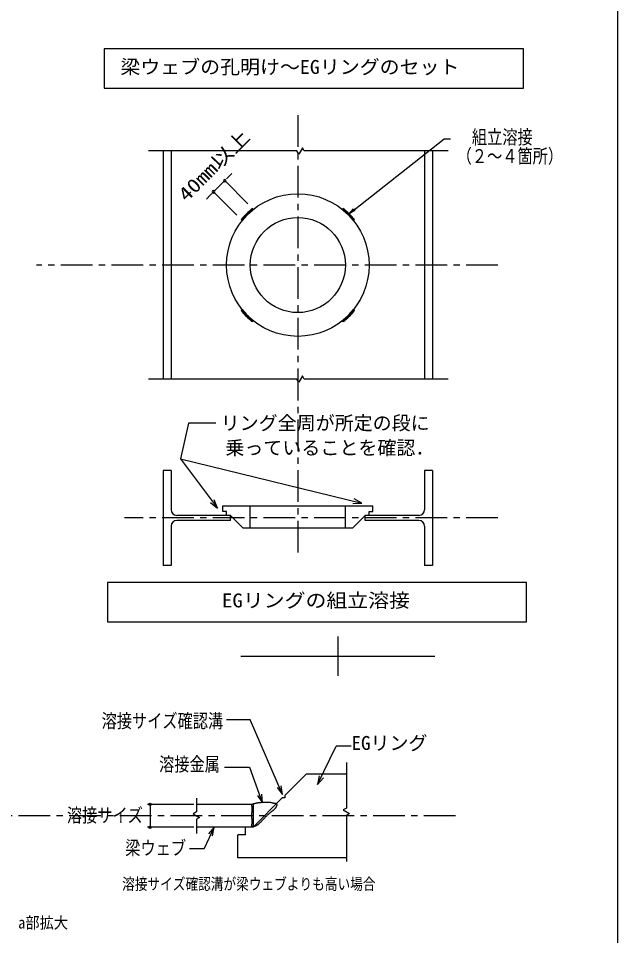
# Model space of a CAD drawing. Units: millimetres on the paper. Extents: x -420 to 420, y -297 to 297.
# Drawn here: x 39 to 133.7, y -33.6 to 111.1 of the extents above; entities that cross this region are included whole.
import ezdxf
from ezdxf.enums import TextEntityAlignment as Align

# ---------------------------------------------------------------- set-up
doc = ezdxf.new("R2010")
doc.units = ezdxf.units.MM
doc.linetypes.add('CHAIN1', pattern=[8, 5, -1, 1, -1])
for name, color, linetype in [('0-0', 7, 'Continuous'), ('0-1_HARI-S', 7, 'Continuous'), ('0-3_HOJO', 6, 'Continuous'), ('0-6_KIJUN', 1, 'CHAIN1'), ('0-7_MOJI', 7, 'Continuous'), ('0-8_SUNPO', 8, 'Continuous'), ('0-A_WAKU', 7, 'Continuous'), ('0-D_EG_Ring', 7, 'Continuous')]:
    doc.layers.add(name, color=color, linetype=linetype)
doc.styles.add('ＭＳ ゴシック', font='')
doc.styles.get('ＭＳ ゴシック').set_extended_font_data('MS Gothic')

msp = doc.modelspace()

# ---------------------------------------------------------------- linework, layer by layer
at = {"layer": '0-0'}
for p, q in [((64.626, 41.664), (70.489, 33.896)), ((64.626, 41.664), (93.27, 34.658)), ((71.322, 33.329), (71.322, 34.229)), ((71.922, 33.329), (71.322, 33.329)), ((71.922, 32.729), (71.922, 33.329)), ((94.422, 32.729), (94.422, 33.329)), ((94.422, 33.329), (95.022, 33.329)), ((95.022, 33.329), (95.022, 34.229)), ((91.822, 30.729), (74.522, 30.729)), ((75.703, 0.475), (71.921, 0.475)), ((80.754, -11.299), (75.724, 0.401)), ((86.284, -9.709), (89.239, -3.657)), ((91.597, -3.657), (89.239, -3.657)), ((75.561, -7.04), (71.605, -7.04)), ((77.607, -12.616), (75.608, -7.04)), ((81.118, -11.451), (84.498, -8.071)), ((81.118, -11.451), (81.118, -11.851)), ((66.776, -12.871), (59.459, -12.871)), ((59.834, -12.871), (59.834, -16.471)), ((76.098, -12.871), (67.151, -12.871)), ((81.118, -11.851), (80.718, -11.851)), ((66.776, -16.471), (59.459, -16.471)), ((69.976, -16.471), (68.308, -19.898)), ((74.898, -17.671), (73.698, -17.671)), ((73.698, -21.271), (73.698, -17.671)), ((68.329, -19.854), (66.044, -19.854)), ((90.837, -21.271), (73.698, -21.271))]:
    msp.add_line(p, q, dxfattribs=at)
for points in [[(70.248, 47.27), (65.929, 47.27), (64.656, 41.657)], [(69.385, 34.757), (70.489, 33.896), (69.963, 35.193)], [(91.87, 34.627), (93.27, 34.658), (92.043, 35.331)], [(86.552, -8.335), (86.284, -9.709), (87.203, -8.653)], [(79.887, -10.2), (80.754, -11.299), (80.553, -9.913)], [(76.81, -11.466), (77.607, -12.616), (77.492, -11.221)], [(75.876, -12.862), (75.928, -12.845), (75.98, -12.827), (76.032, -12.81), (76.085, -12.793), (76.137, -12.776), (76.189, -12.759), (76.241, -12.743), (76.294, -12.727), (76.346, -12.712), (76.399, -12.697), (76.451, -12.682), (76.504, -12.668), (76.556, -12.655), (76.609, -12.643), (76.662, -12.631), (76.715, -12.62), (76.782, -12.607), (76.849, -12.596), (76.917, -12.586), (76.984, -12.576), (77.052, -12.568), (77.119, -12.561), (77.188, -12.554), (77.256, -12.549), (77.324, -12.543), (77.393, -12.539), (77.462, -12.534), (77.531, -12.53), (77.6, -12.527), (77.669, -12.523), (77.739, -12.519), (77.809, -12.516), (77.875, -12.512), (77.942, -12.509), (78.009, -12.505), (78.075, -12.502), (78.142, -12.499), (78.209, -12.497), (78.275, -12.495)], [(75.94, -13.189), (75.934, -13.136), (75.928, -13.083), (75.922, -13.03), (75.916, -12.977), (75.909, -12.924), (75.903, -12.871)], [(78.275, -12.495), (78.341, -12.494), (78.407, -12.494), (78.472, -12.495), (78.537, -12.497), (78.602, -12.501), (78.665, -12.506), (78.729, -12.512), (78.791, -12.521), (78.853, -12.531), (78.89, -12.538), (78.927, -12.545), (78.964, -12.554), (79, -12.562), (79.037, -12.571), (79.074, -12.58), (79.111, -12.59), (79.148, -12.599), (79.186, -12.608), (79.224, -12.618), (79.263, -12.627), (79.303, -12.635), (79.343, -12.643), (79.384, -12.651), (79.426, -12.658), (79.469, -12.665), (79.494, -12.668), (79.519, -12.671), (79.544, -12.675), (79.569, -12.678), (79.593, -12.681), (79.617, -12.685), (79.641, -12.689), (79.664, -12.693), (79.687, -12.698), (79.708, -12.704), (79.729, -12.711), (79.748, -12.718), (79.766, -12.727), (79.782, -12.736)], [(79.782, -12.736), (79.797, -12.747), (79.81, -12.759), (79.826, -12.78), (79.838, -12.803), (79.846, -12.828), (79.851, -12.856), (79.853, -12.886), (79.851, -12.918), (79.847, -12.951), (79.841, -12.985), (79.833, -13.02), (79.822, -13.056), (79.81, -13.093), (79.796, -13.129), (79.78, -13.166), (79.764, -13.202), (79.747, -13.237), (79.729, -13.272), (79.696, -13.33), (79.663, -13.385), (79.628, -13.437), (79.592, -13.487), (79.555, -13.533), (79.517, -13.577), (79.478, -13.619), (79.439, -13.66), (79.399, -13.698), (79.358, -13.735), (79.317, -13.771), (79.275, -13.807), (79.233, -13.841), (79.19, -13.875), (79.147, -13.909), (79.104, -13.943), (79.041, -13.993), (78.978, -14.044), (78.915, -14.095), (78.852, -14.147), (78.788, -14.199)], [(75.967, -15.579), (75.967, -15.501), (75.965, -15.425), (75.961, -15.351), (75.956, -15.279), (75.949, -15.209), (75.942, -15.14), (75.935, -15.072), (75.927, -15.005), (75.92, -14.939), (75.914, -14.872), (75.908, -14.806), (75.905, -14.739), (75.903, -14.671), (75.903, -14.615), (75.904, -14.558), (75.906, -14.5), (75.91, -14.442), (75.914, -14.384), (75.919, -14.325), (75.924, -14.266), (75.93, -14.206), (75.935, -14.146), (75.941, -14.086), (75.946, -14.026), (75.952, -13.966), (75.956, -13.905), (75.96, -13.845), (75.963, -13.785), (75.965, -13.725), (75.966, -13.671), (75.966, -13.617), (75.965, -13.563), (75.963, -13.509), (75.961, -13.455), (75.958, -13.402), (75.954, -13.348), (75.95, -13.295), (75.945, -13.242), (75.94, -13.189)], [(78.788, -14.199), (78.725, -14.252), (78.661, -14.306), (78.598, -14.361), (78.535, -14.416), (78.472, -14.471), (78.41, -14.528), (78.348, -14.585), (78.286, -14.642), (78.225, -14.7), (78.165, -14.759), (78.105, -14.818), (78.037, -14.886), (77.97, -14.956), (77.904, -15.025), (77.838, -15.095), (77.773, -15.165), (77.708, -15.235), (77.643, -15.305), (77.578, -15.375), (77.513, -15.445), (77.448, -15.514), (77.382, -15.582), (77.316, -15.65), (77.249, -15.717), (77.181, -15.783), (77.112, -15.848), (77.043, -15.911), (76.998, -15.95), (76.953, -15.989), (76.908, -16.026), (76.861, -16.063), (76.814, -16.098), (76.766, -16.132), (76.716, -16.165), (76.665, -16.196), (76.613, -16.225), (76.56, -16.252), (76.505, -16.277), (76.448, -16.3)], [(76.448, -16.3), (76.389, -16.321), (76.329, -16.339), (76.267, -16.354), (76.202, -16.367), (76.188, -16.369), (76.174, -16.371), (76.16, -16.373), (76.146, -16.375), (76.131, -16.376), (76.118, -16.377), (76.104, -16.378), (76.09, -16.379), (76.077, -16.379), (76.064, -16.378), (76.052, -16.377), (76.039, -16.376), (76.028, -16.374), (76.017, -16.371), (76.006, -16.368), (75.996, -16.364), (75.974, -16.351), (75.955, -16.334), (75.941, -16.312), (75.93, -16.287), (75.922, -16.259), (75.917, -16.228), (75.914, -16.195), (75.914, -16.159), (75.915, -16.121), (75.918, -16.082), (75.922, -16.042), (75.927, -16), (75.933, -15.959), (75.939, -15.916), (75.944, -15.874), (75.95, -15.833), (75.958, -15.745), (75.964, -15.66), (75.967, -15.579)], [(69.71, -17.845), (69.976, -16.471), (69.058, -17.528)]]:
    msp.add_lwpolyline(points, dxfattribs=at)
for centre in [(59.834, -12.871), (59.834, -16.471)]:
    msp.add_circle(centre, 0.188, dxfattribs=at)
at = {"layer": '0-1_HARI-S'}
for p, q in [((61.922, 90.228), (61.922, 54.228)), ((63.172, 90.228), (63.172, 54.228)), ((103.172, 90.228), (103.172, 54.228)), ((104.422, 90.228), (104.422, 54.228)), ((63.172, 39.829), (63.172, 33.629)), ((104.422, 39.829), (103.172, 39.829)), ((103.172, 39.829), (103.172, 33.629)), ((104.422, 39.829), (104.422, 24.829)), ((72.522, 32.729), (64.072, 32.729)), ((72.522, 31.929), (64.072, 31.929)), ((72.522, 31.929), (72.522, 32.729)), ((93.822, 31.929), (93.822, 32.729)), ((102.272, 32.729), (93.822, 32.729)), ((102.272, 31.929), (93.822, 31.929)), ((63.172, 31.029), (63.172, 24.829)), ((103.172, 31.029), (103.172, 24.829)), ((63.172, 24.829), (61.922, 24.829)), ((104.422, 24.829), (103.172, 24.829))]:
    msp.add_line(p, q, dxfattribs=at)
for points in [[(63.172, 39.829), (61.922, 39.829), (61.922, 24.829)], [(76.098, -12.871), (76.098, -16.471), (67.151, -16.471)]]:
    msp.add_lwpolyline(points, dxfattribs=at)
for centre, start, end in [((64.072, 33.629), 180, 270), ((102.272, 33.629), 270, 0), ((64.072, 31.029), 90, 180), ((102.272, 31.029), 0, 90)]:
    msp.add_arc(centre, 0.9, start, end, dxfattribs=at)
at = {"layer": '0-3_HOJO'}
for p, q in [((89.481, 13.617), (89.481, 7.423)), ((74.149, 10.52), (104.814, 10.52))]:
    msp.add_line(p, q, dxfattribs=at)
at = {"layer": '0-6_KIJUN'}
for p, q in [((83.172, 95.882), (83.172, 26.706)), ((114.731, 72.228), (41.919, 72.228)), ((114.731, 32.329), (55.794, 32.329)), ((108.074, -14.671), (-116.823, -14.671))]:
    msp.add_line(p, q, dxfattribs=at)
at = {"layer": '0-7_MOJI'}
for points in [[(52.604, 100.135), (118.803, 100.135), (118.803, 106.33), (52.604, 106.33)], [(53.098, 15.962), (119.297, 15.962), (119.297, 22.157), (53.098, 22.157)]]:
    msp.add_lwpolyline(points, close=True, dxfattribs=at)
at = {"layer": '0-8_SUNPO'}
for p, q in [((69.859, 83.773), (71.627, 85.541)), ((75.301, 81.867), (71.627, 85.541)), ((71.91, 85.824), (72.193, 86.107)), ((72.193, 86.107), (72.758, 86.672)), ((69.293, 83.207), (68.728, 82.642)), ((69.576, 83.49), (69.293, 83.207)), ((73.533, 80.099), (69.859, 83.773))]:
    msp.add_line(p, q, dxfattribs=at)
msp.add_lwpolyline([(92.053, 80.944), (106.251, 92.157), (107.251, 92.157)], dxfattribs=at)
at = {"layer": '0-8_SUNPO', "color": 7}
for points in [[(106.897, 90.228), (84.182, 90.228), (83.893, 90.728), (83.316, 89.728), (83.027, 90.228), (59.592, 90.228)], [(106.897, 54.228), (84.182, 54.228), (83.893, 54.728), (83.316, 53.728), (83.027, 54.228), (59.592, 54.228)], [(90.837, -6.26), (90.837, -13.442), (90.337, -13.731), (91.337, -14.308), (90.837, -14.597), (90.837, -21.89)], [(67.151, -11.901), (67.151, -14.042), (66.651, -14.331), (67.651, -14.908), (67.151, -15.197), (67.151, -17.45)]]:
    msp.add_lwpolyline(points, dxfattribs=at)
at = {"layer": '0-8_SUNPO'}
msp.add_lwpolyline([(92.157, 80.813), (91.269, 80.324), (91.95, 81.075)], close=True, dxfattribs=at)
for centre, start, end in [((71.627, 85.541), 45, 225), ((71.627, 85.541), 225, 45), ((69.859, 83.773), 45, 225), ((69.859, 83.773), 225, 45)]:
    msp.add_arc(centre, 0.2, start, end, dxfattribs=at)
msp.add_solid([(92.157, 80.813), (91.269, 80.324), (91.95, 81.075)], dxfattribs=at)
at = {"layer": '0-A_WAKU'}
msp.add_line((133.667, -256.5), (133.667, 259.8), dxfattribs=at)
at = {"layer": '0-D_EG_Ring'}
for p, q in [((76.15, 81.017), (76.008, 81.16)), ((90.194, 81.017), (90.336, 81.16)), ((74.383, 79.249), (74.24, 79.392)), ((91.962, 79.249), (92.104, 79.392)), ((74.383, 65.206), (74.24, 65.064)), ((91.962, 65.206), (92.104, 65.064)), ((76.15, 63.438), (76.008, 63.296)), ((90.194, 63.438), (90.336, 63.296)), ((71.322, 34.229), (95.022, 34.229)), ((75.672, 30.729), (75.672, 34.229)), ((90.672, 30.729), (90.672, 34.229)), ((74.522, 30.729), (72.522, 32.729)), ((91.822, 30.729), (93.822, 32.729)), ((90.837, -8.071), (84.498, -8.071)), ((80.718, -11.851), (76.098, -16.471)), ((74.898, -17.671), (74.898, -16.471))]:
    msp.add_line(p, q, dxfattribs=at)
for points in [[(76.008, 80.89), (75.217, 80.451), (76.008, 81.16)], [(76.008, 80.89), (76.008, 81.16), (76.15, 81.017)], [(90.336, 80.89), (90.194, 81.017), (90.336, 81.16)], [(90.336, 80.89), (90.336, 81.16), (91.127, 80.183)], [(91.127, 80.183), (90.336, 81.16), (91.127, 80.451)], [(75.076, 80.024), (74.383, 79.551), (75.076, 80.324)], [(74.383, 79.249), (74.383, 79.551), (75.076, 80.024)], [(75.217, 80.183), (75.076, 80.324), (75.217, 80.451)], [(75.076, 80.024), (75.076, 80.324), (75.217, 80.183)], [(75.217, 80.183), (75.217, 80.451), (76.008, 80.89)], [(91.127, 80.183), (91.127, 80.451), (91.269, 80.024)], [(91.269, 80.024), (91.127, 80.451), (91.269, 80.324)], [(91.269, 80.024), (91.269, 80.324), (91.962, 79.249)], [(91.962, 79.249), (91.269, 80.324), (91.962, 79.551)], [(74.383, 79.249), (74.24, 79.392), (74.383, 79.551)], [(91.962, 79.249), (91.962, 79.551), (92.104, 79.392)], [(74.383, 64.905), (74.24, 65.064), (74.383, 65.206)], [(74.383, 64.905), (74.383, 65.206), (75.076, 64.131)], [(75.076, 64.131), (74.383, 65.206), (75.076, 64.431)], [(91.962, 64.905), (91.269, 64.431), (91.962, 65.206)], [(91.962, 64.905), (91.962, 65.206), (92.104, 65.064)], [(75.076, 64.131), (75.076, 64.431), (75.217, 64.005)], [(75.217, 64.005), (75.076, 64.431), (75.217, 64.273)], [(75.217, 64.005), (75.217, 64.273), (76.008, 63.296)], [(76.008, 63.296), (75.217, 64.273), (76.008, 63.565)], [(91.127, 64.005), (90.336, 63.565), (91.127, 64.273)], [(90.336, 63.296), (90.336, 63.565), (91.127, 64.005)], [(91.269, 64.131), (91.127, 64.273), (91.269, 64.431)], [(91.127, 64.005), (91.127, 64.273), (91.269, 64.131)], [(91.269, 64.131), (91.269, 64.431), (91.962, 64.905)], [(76.008, 63.296), (76.008, 63.565), (76.15, 63.438)], [(90.336, 63.296), (90.194, 63.438), (90.336, 63.565)]]:
    msp.add_lwpolyline(points, close=True, dxfattribs=at)
for radius in [11.25, 7.5]:
    msp.add_circle((83.172, 72.228), radius, dxfattribs=at)
for start, end in [(128.73251, 141.26749), (38.73251, 51.26749), (218.73251, 231.26749), (308.73251, 321.26749), (308.73251, 321.26749)]:
    msp.add_arc((83.172, 72.228), 11.45, start, end, dxfattribs=at)
for points in [[(76.008, 80.89), (75.217, 80.451), (76.008, 81.16)], [(76.008, 80.89), (76.008, 81.16), (76.15, 81.017)], [(90.336, 80.89), (90.194, 81.017), (90.336, 81.16)], [(90.336, 80.89), (90.336, 81.16), (91.127, 80.183)], [(91.127, 80.183), (90.336, 81.16), (91.127, 80.451)], [(75.076, 80.024), (74.383, 79.551), (75.076, 80.324)], [(74.383, 79.249), (74.383, 79.551), (75.076, 80.024)], [(75.217, 80.183), (75.076, 80.324), (75.217, 80.451)], [(75.076, 80.024), (75.076, 80.324), (75.217, 80.183)], [(75.217, 80.183), (75.217, 80.451), (76.008, 80.89)], [(91.127, 80.183), (91.127, 80.451), (91.269, 80.024)], [(91.269, 80.024), (91.127, 80.451), (91.269, 80.324)], [(91.269, 80.024), (91.269, 80.324), (91.962, 79.249)], [(91.962, 79.249), (91.269, 80.324), (91.962, 79.551)], [(74.383, 79.249), (74.24, 79.392), (74.383, 79.551)], [(91.962, 79.249), (91.962, 79.551), (92.104, 79.392)], [(74.383, 64.905), (74.24, 65.064), (74.383, 65.206)], [(74.383, 64.905), (74.383, 65.206), (75.076, 64.131)], [(75.076, 64.131), (74.383, 65.206), (75.076, 64.431)], [(91.962, 64.905), (91.269, 64.431), (91.962, 65.206)], [(91.962, 64.905), (91.962, 65.206), (92.104, 65.064)], [(75.076, 64.131), (75.076, 64.431), (75.217, 64.005)], [(75.217, 64.005), (75.076, 64.431), (75.217, 64.273)], [(75.217, 64.005), (75.217, 64.273), (76.008, 63.296)], [(76.008, 63.296), (75.217, 64.273), (76.008, 63.565)], [(91.127, 64.005), (90.336, 63.565), (91.127, 64.273)], [(90.336, 63.296), (90.336, 63.565), (91.127, 64.005)], [(91.269, 64.131), (91.127, 64.273), (91.269, 64.431)], [(91.127, 64.005), (91.127, 64.273), (91.269, 64.131)], [(91.269, 64.131), (91.269, 64.431), (91.962, 64.905)], [(76.008, 63.296), (76.008, 63.565), (76.15, 63.438)], [(90.336, 63.296), (90.194, 63.438), (90.336, 63.565)]]:
    msp.add_solid(points, dxfattribs=at)

# ---------------------------------------------------------------- texts
at = {"layer": '0-7_MOJI', "style": 'ＭＳ ゴシック'}
for s, width, p in [('梁ウェブの孔明け～EGリングのセット', 1.05, (55.154, 101.72)), ('EGリングの組立溶接', 1.1, (71.197, 17.559))]:
    msp.add_text(s, height=2.199, dxfattribs=dict(at, width=width)).set_placement(p, align=Align.BOTTOM_LEFT)
for s, p in [('リング全周が所定の段に', (70.991, 45.547)), ('乗っていることを確認．', (71.735, 41.637))]:
    msp.add_text(s, height=2.199, dxfattribs=at).set_placement(p, align=Align.BOTTOM_LEFT)
at = {"layer": '0-8_SUNPO', "color": 7, "style": 'ＭＳ ゴシック', "width": 1.2}
msp.add_text('40mm以上', height=2.199, rotation=45, dxfattribs=at).set_placement((66.08, 81.61), align=Align.BOTTOM_LEFT)
at = {"layer": '0-8_SUNPO', "color": 7, "style": 'ＭＳ ゴシック'}
for s, height, width, p in [('\u3000組立溶接', 2.199, 0.8, (108.251, 90.657)), ('（２～４箇所）', 2.199, 0.8, (108.251, 87.657)), ('溶接サイズ確認溝', 2.199, 0.8, (52.19, -1.441)), ('溶接金属', 2.199, 0.8, (61.265, -8.276)), ('溶接サイズ', 2.199, 0.8, (46.709, -16.334)), ('梁ウェブ', 2.199, 0.8, (55.926, -21.499)), ('溶接サイズ確認溝が梁ウェブよりも高い場合', 1.833, 0.8, (55.432, -26.88)), ('a部拡大', 1.833, 0.9, (39.026, -32.99))]:
    msp.add_text(s, height=height, dxfattribs=dict(at, width=width)).set_placement(p, align=Align.BOTTOM_LEFT)
msp.add_text('EGリング', height=2.199, dxfattribs=at).set_placement((91.652, -4.929), align=Align.BOTTOM_LEFT)

doc.saveas('drawing.dxf')
